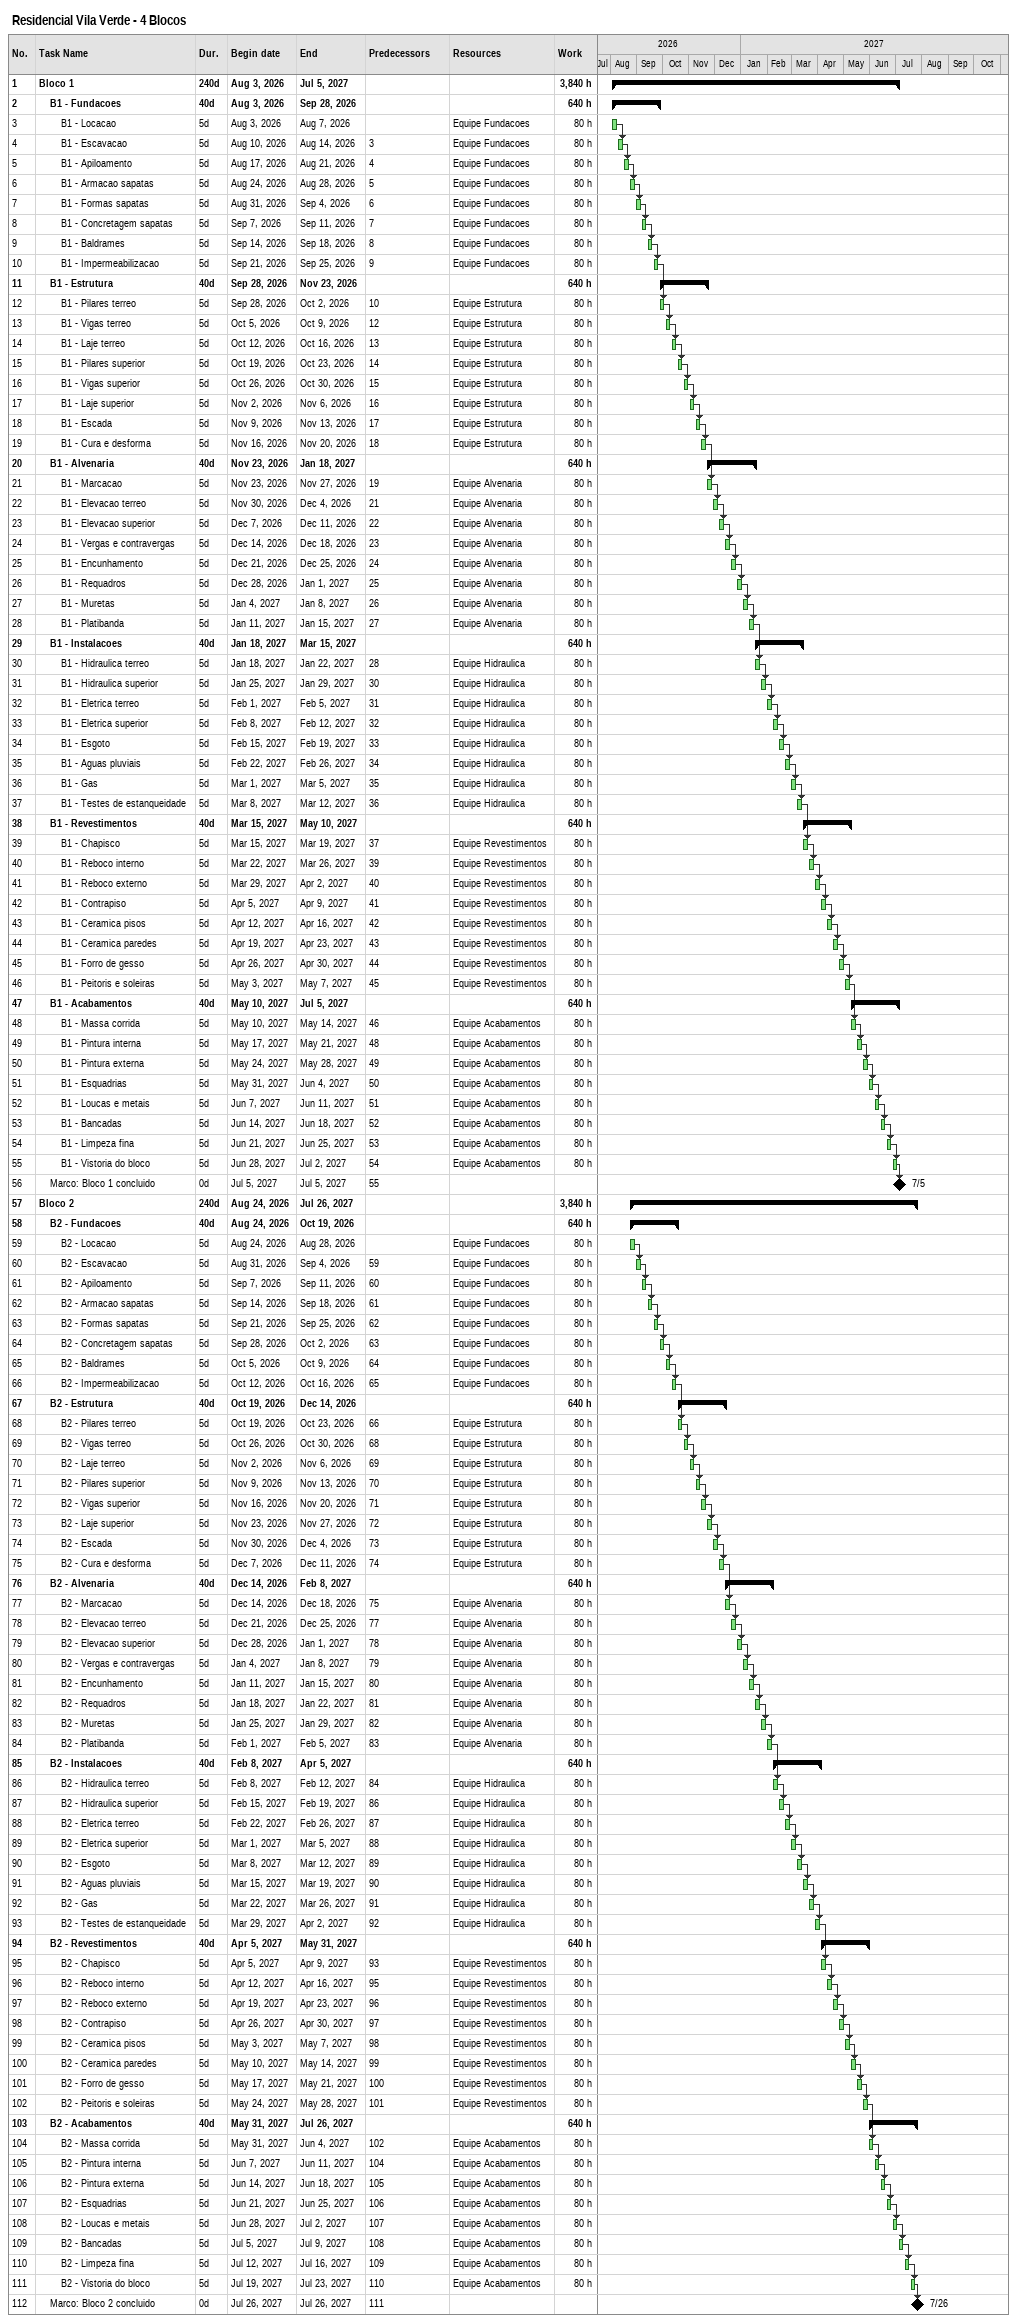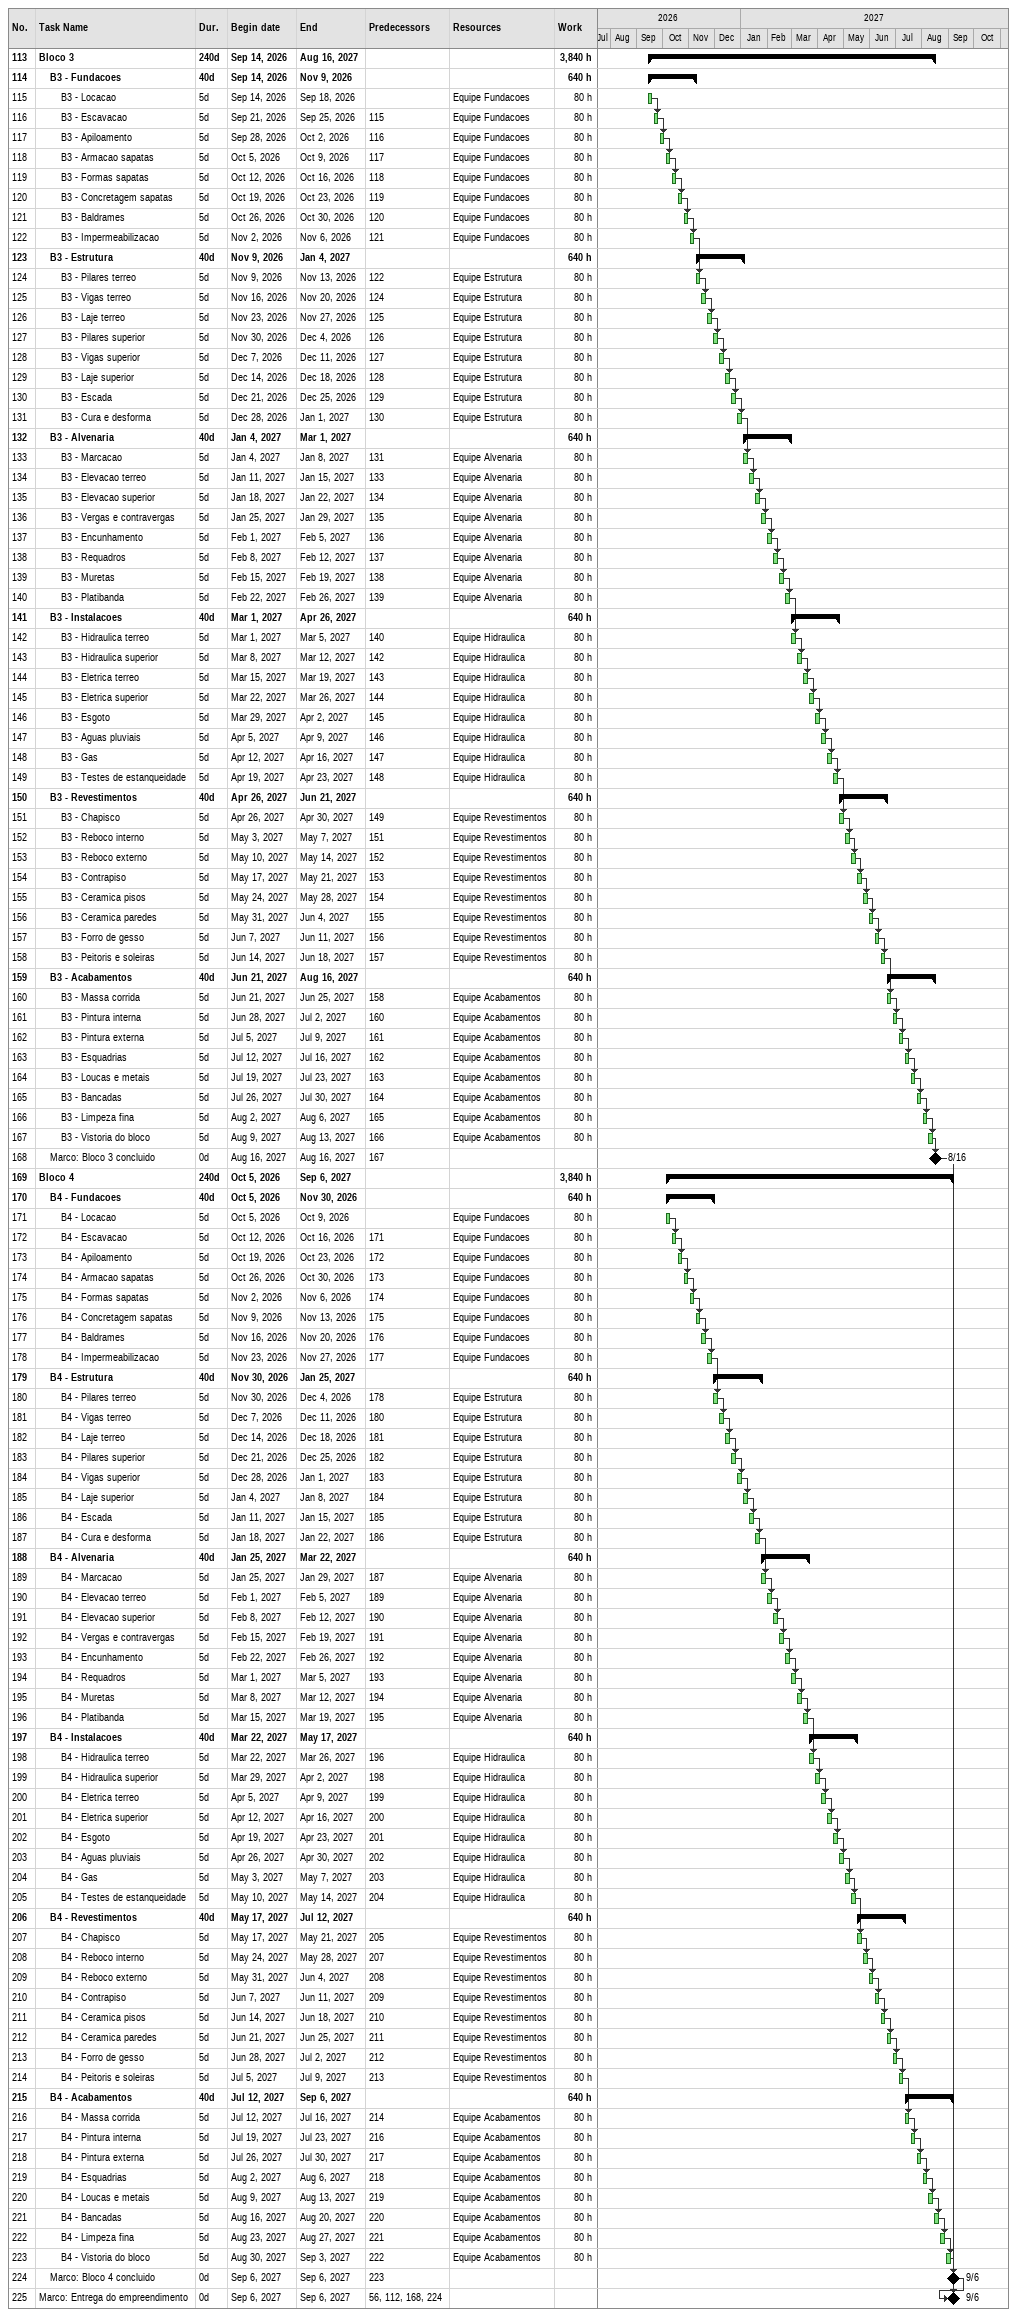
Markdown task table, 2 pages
Residencial Vila Verde - 4 Blocos

| ID | Level | Task | Duration | Start | Finish | Predecessors | Resources | Work (h) |
|---|---|---|---|---|---|---|---|---|
| 1 | 1 | **Bloco 1** | 240d | 2026-08-03 | 2027-07-05 |  |  | 3840 |
| 2 | 2 | **B1 - Fundacoes** | 40d | 2026-08-03 | 2026-09-28 |  |  | 640 |
| 3 | 3 | B1 - Locacao | 5d | 2026-08-03 | 2026-08-07 |  | Equipe Fundacoes | 80 |
| 4 | 3 | B1 - Escavacao | 5d | 2026-08-10 | 2026-08-14 | 3 | Equipe Fundacoes | 80 |
| 5 | 3 | B1 - Apiloamento | 5d | 2026-08-17 | 2026-08-21 | 4 | Equipe Fundacoes | 80 |
| 6 | 3 | B1 - Armacao sapatas | 5d | 2026-08-24 | 2026-08-28 | 5 | Equipe Fundacoes | 80 |
| 7 | 3 | B1 - Formas sapatas | 5d | 2026-08-31 | 2026-09-04 | 6 | Equipe Fundacoes | 80 |
| 8 | 3 | B1 - Concretagem sapatas | 5d | 2026-09-07 | 2026-09-11 | 7 | Equipe Fundacoes | 80 |
| 9 | 3 | B1 - Baldrames | 5d | 2026-09-14 | 2026-09-18 | 8 | Equipe Fundacoes | 80 |
| 10 | 3 | B1 - Impermeabilizacao | 5d | 2026-09-21 | 2026-09-25 | 9 | Equipe Fundacoes | 80 |
| 11 | 2 | **B1 - Estrutura** | 40d | 2026-09-28 | 2026-11-23 |  |  | 640 |
| 12 | 3 | B1 - Pilares terreo | 5d | 2026-09-28 | 2026-10-02 | 10 | Equipe Estrutura | 80 |
| 13 | 3 | B1 - Vigas terreo | 5d | 2026-10-05 | 2026-10-09 | 12 | Equipe Estrutura | 80 |
| 14 | 3 | B1 - Laje terreo | 5d | 2026-10-12 | 2026-10-16 | 13 | Equipe Estrutura | 80 |
| 15 | 3 | B1 - Pilares superior | 5d | 2026-10-19 | 2026-10-23 | 14 | Equipe Estrutura | 80 |
| 16 | 3 | B1 - Vigas superior | 5d | 2026-10-26 | 2026-10-30 | 15 | Equipe Estrutura | 80 |
| 17 | 3 | B1 - Laje superior | 5d | 2026-11-02 | 2026-11-06 | 16 | Equipe Estrutura | 80 |
| 18 | 3 | B1 - Escada | 5d | 2026-11-09 | 2026-11-13 | 17 | Equipe Estrutura | 80 |
| 19 | 3 | B1 - Cura e desforma | 5d | 2026-11-16 | 2026-11-20 | 18 | Equipe Estrutura | 80 |
| 20 | 2 | **B1 - Alvenaria** | 40d | 2026-11-23 | 2027-01-18 |  |  | 640 |
| 21 | 3 | B1 - Marcacao | 5d | 2026-11-23 | 2026-11-27 | 19 | Equipe Alvenaria | 80 |
| 22 | 3 | B1 - Elevacao terreo | 5d | 2026-11-30 | 2026-12-04 | 21 | Equipe Alvenaria | 80 |
| 23 | 3 | B1 - Elevacao superior | 5d | 2026-12-07 | 2026-12-11 | 22 | Equipe Alvenaria | 80 |
| 24 | 3 | B1 - Vergas e contravergas | 5d | 2026-12-14 | 2026-12-18 | 23 | Equipe Alvenaria | 80 |
| 25 | 3 | B1 - Encunhamento | 5d | 2026-12-21 | 2026-12-25 | 24 | Equipe Alvenaria | 80 |
| 26 | 3 | B1 - Requadros | 5d | 2026-12-28 | 2027-01-01 | 25 | Equipe Alvenaria | 80 |
| 27 | 3 | B1 - Muretas | 5d | 2027-01-04 | 2027-01-08 | 26 | Equipe Alvenaria | 80 |
| 28 | 3 | B1 - Platibanda | 5d | 2027-01-11 | 2027-01-15 | 27 | Equipe Alvenaria | 80 |
| 29 | 2 | **B1 - Instalacoes** | 40d | 2027-01-18 | 2027-03-15 |  |  | 640 |
| 30 | 3 | B1 - Hidraulica terreo | 5d | 2027-01-18 | 2027-01-22 | 28 | Equipe Hidraulica | 80 |
| 31 | 3 | B1 - Hidraulica superior | 5d | 2027-01-25 | 2027-01-29 | 30 | Equipe Hidraulica | 80 |
| 32 | 3 | B1 - Eletrica terreo | 5d | 2027-02-01 | 2027-02-05 | 31 | Equipe Hidraulica | 80 |
| 33 | 3 | B1 - Eletrica superior | 5d | 2027-02-08 | 2027-02-12 | 32 | Equipe Hidraulica | 80 |
| 34 | 3 | B1 - Esgoto | 5d | 2027-02-15 | 2027-02-19 | 33 | Equipe Hidraulica | 80 |
| 35 | 3 | B1 - Aguas pluviais | 5d | 2027-02-22 | 2027-02-26 | 34 | Equipe Hidraulica | 80 |
| 36 | 3 | B1 - Gas | 5d | 2027-03-01 | 2027-03-05 | 35 | Equipe Hidraulica | 80 |
| 37 | 3 | B1 - Testes de estanqueidade | 5d | 2027-03-08 | 2027-03-12 | 36 | Equipe Hidraulica | 80 |
| 38 | 2 | **B1 - Revestimentos** | 40d | 2027-03-15 | 2027-05-10 |  |  | 640 |
| 39 | 3 | B1 - Chapisco | 5d | 2027-03-15 | 2027-03-19 | 37 | Equipe Revestimentos | 80 |
| 40 | 3 | B1 - Reboco interno | 5d | 2027-03-22 | 2027-03-26 | 39 | Equipe Revestimentos | 80 |
| 41 | 3 | B1 - Reboco externo | 5d | 2027-03-29 | 2027-04-02 | 40 | Equipe Revestimentos | 80 |
| 42 | 3 | B1 - Contrapiso | 5d | 2027-04-05 | 2027-04-09 | 41 | Equipe Revestimentos | 80 |
| 43 | 3 | B1 - Ceramica pisos | 5d | 2027-04-12 | 2027-04-16 | 42 | Equipe Revestimentos | 80 |
| 44 | 3 | B1 - Ceramica paredes | 5d | 2027-04-19 | 2027-04-23 | 43 | Equipe Revestimentos | 80 |
| 45 | 3 | B1 - Forro de gesso | 5d | 2027-04-26 | 2027-04-30 | 44 | Equipe Revestimentos | 80 |
| 46 | 3 | B1 - Peitoris e soleiras | 5d | 2027-05-03 | 2027-05-07 | 45 | Equipe Revestimentos | 80 |
| 47 | 2 | **B1 - Acabamentos** | 40d | 2027-05-10 | 2027-07-05 |  |  | 640 |
| 48 | 3 | B1 - Massa corrida | 5d | 2027-05-10 | 2027-05-14 | 46 | Equipe Acabamentos | 80 |
| 49 | 3 | B1 - Pintura interna | 5d | 2027-05-17 | 2027-05-21 | 48 | Equipe Acabamentos | 80 |
| 50 | 3 | B1 - Pintura externa | 5d | 2027-05-24 | 2027-05-28 | 49 | Equipe Acabamentos | 80 |
| 51 | 3 | B1 - Esquadrias | 5d | 2027-05-31 | 2027-06-04 | 50 | Equipe Acabamentos | 80 |
| 52 | 3 | B1 - Loucas e metais | 5d | 2027-06-07 | 2027-06-11 | 51 | Equipe Acabamentos | 80 |
| 53 | 3 | B1 - Bancadas | 5d | 2027-06-14 | 2027-06-18 | 52 | Equipe Acabamentos | 80 |
| 54 | 3 | B1 - Limpeza fina | 5d | 2027-06-21 | 2027-06-25 | 53 | Equipe Acabamentos | 80 |
| 55 | 3 | B1 - Vistoria do bloco | 5d | 2027-06-28 | 2027-07-02 | 54 | Equipe Acabamentos | 80 |
| 56 | 2 | Marco: Bloco 1 concluido | 0d | 2027-07-05 | 2027-07-05 | 55 |  |  |
| 57 | 1 | **Bloco 2** | 240d | 2026-08-24 | 2027-07-26 |  |  | 3840 |
| 58 | 2 | **B2 - Fundacoes** | 40d | 2026-08-24 | 2026-10-19 |  |  | 640 |
| 59 | 3 | B2 - Locacao | 5d | 2026-08-24 | 2026-08-28 |  | Equipe Fundacoes | 80 |
| 60 | 3 | B2 - Escavacao | 5d | 2026-08-31 | 2026-09-04 | 59 | Equipe Fundacoes | 80 |
| 61 | 3 | B2 - Apiloamento | 5d | 2026-09-07 | 2026-09-11 | 60 | Equipe Fundacoes | 80 |
| 62 | 3 | B2 - Armacao sapatas | 5d | 2026-09-14 | 2026-09-18 | 61 | Equipe Fundacoes | 80 |
| 63 | 3 | B2 - Formas sapatas | 5d | 2026-09-21 | 2026-09-25 | 62 | Equipe Fundacoes | 80 |
| 64 | 3 | B2 - Concretagem sapatas | 5d | 2026-09-28 | 2026-10-02 | 63 | Equipe Fundacoes | 80 |
| 65 | 3 | B2 - Baldrames | 5d | 2026-10-05 | 2026-10-09 | 64 | Equipe Fundacoes | 80 |
| 66 | 3 | B2 - Impermeabilizacao | 5d | 2026-10-12 | 2026-10-16 | 65 | Equipe Fundacoes | 80 |
| 67 | 2 | **B2 - Estrutura** | 40d | 2026-10-19 | 2026-12-14 |  |  | 640 |
| 68 | 3 | B2 - Pilares terreo | 5d | 2026-10-19 | 2026-10-23 | 66 | Equipe Estrutura | 80 |
| 69 | 3 | B2 - Vigas terreo | 5d | 2026-10-26 | 2026-10-30 | 68 | Equipe Estrutura | 80 |
| 70 | 3 | B2 - Laje terreo | 5d | 2026-11-02 | 2026-11-06 | 69 | Equipe Estrutura | 80 |
| 71 | 3 | B2 - Pilares superior | 5d | 2026-11-09 | 2026-11-13 | 70 | Equipe Estrutura | 80 |
| 72 | 3 | B2 - Vigas superior | 5d | 2026-11-16 | 2026-11-20 | 71 | Equipe Estrutura | 80 |
| 73 | 3 | B2 - Laje superior | 5d | 2026-11-23 | 2026-11-27 | 72 | Equipe Estrutura | 80 |
| 74 | 3 | B2 - Escada | 5d | 2026-11-30 | 2026-12-04 | 73 | Equipe Estrutura | 80 |
| 75 | 3 | B2 - Cura e desforma | 5d | 2026-12-07 | 2026-12-11 | 74 | Equipe Estrutura | 80 |
| 76 | 2 | **B2 - Alvenaria** | 40d | 2026-12-14 | 2027-02-08 |  |  | 640 |
| 77 | 3 | B2 - Marcacao | 5d | 2026-12-14 | 2026-12-18 | 75 | Equipe Alvenaria | 80 |
| 78 | 3 | B2 - Elevacao terreo | 5d | 2026-12-21 | 2026-12-25 | 77 | Equipe Alvenaria | 80 |
| 79 | 3 | B2 - Elevacao superior | 5d | 2026-12-28 | 2027-01-01 | 78 | Equipe Alvenaria | 80 |
| 80 | 3 | B2 - Vergas e contravergas | 5d | 2027-01-04 | 2027-01-08 | 79 | Equipe Alvenaria | 80 |
| 81 | 3 | B2 - Encunhamento | 5d | 2027-01-11 | 2027-01-15 | 80 | Equipe Alvenaria | 80 |
| 82 | 3 | B2 - Requadros | 5d | 2027-01-18 | 2027-01-22 | 81 | Equipe Alvenaria | 80 |
| 83 | 3 | B2 - Muretas | 5d | 2027-01-25 | 2027-01-29 | 82 | Equipe Alvenaria | 80 |
| 84 | 3 | B2 - Platibanda | 5d | 2027-02-01 | 2027-02-05 | 83 | Equipe Alvenaria | 80 |
| 85 | 2 | **B2 - Instalacoes** | 40d | 2027-02-08 | 2027-04-05 |  |  | 640 |
| 86 | 3 | B2 - Hidraulica terreo | 5d | 2027-02-08 | 2027-02-12 | 84 | Equipe Hidraulica | 80 |
| 87 | 3 | B2 - Hidraulica superior | 5d | 2027-02-15 | 2027-02-19 | 86 | Equipe Hidraulica | 80 |
| 88 | 3 | B2 - Eletrica terreo | 5d | 2027-02-22 | 2027-02-26 | 87 | Equipe Hidraulica | 80 |
| 89 | 3 | B2 - Eletrica superior | 5d | 2027-03-01 | 2027-03-05 | 88 | Equipe Hidraulica | 80 |
| 90 | 3 | B2 - Esgoto | 5d | 2027-03-08 | 2027-03-12 | 89 | Equipe Hidraulica | 80 |
| 91 | 3 | B2 - Aguas pluviais | 5d | 2027-03-15 | 2027-03-19 | 90 | Equipe Hidraulica | 80 |
| 92 | 3 | B2 - Gas | 5d | 2027-03-22 | 2027-03-26 | 91 | Equipe Hidraulica | 80 |
| 93 | 3 | B2 - Testes de estanqueidade | 5d | 2027-03-29 | 2027-04-02 | 92 | Equipe Hidraulica | 80 |
| 94 | 2 | **B2 - Revestimentos** | 40d | 2027-04-05 | 2027-05-31 |  |  | 640 |
| 95 | 3 | B2 - Chapisco | 5d | 2027-04-05 | 2027-04-09 | 93 | Equipe Revestimentos | 80 |
| 96 | 3 | B2 - Reboco interno | 5d | 2027-04-12 | 2027-04-16 | 95 | Equipe Revestimentos | 80 |
| 97 | 3 | B2 - Reboco externo | 5d | 2027-04-19 | 2027-04-23 | 96 | Equipe Revestimentos | 80 |
| 98 | 3 | B2 - Contrapiso | 5d | 2027-04-26 | 2027-04-30 | 97 | Equipe Revestimentos | 80 |
| 99 | 3 | B2 - Ceramica pisos | 5d | 2027-05-03 | 2027-05-07 | 98 | Equipe Revestimentos | 80 |
| 100 | 3 | B2 - Ceramica paredes | 5d | 2027-05-10 | 2027-05-14 | 99 | Equipe Revestimentos | 80 |
| 101 | 3 | B2 - Forro de gesso | 5d | 2027-05-17 | 2027-05-21 | 100 | Equipe Revestimentos | 80 |
| 102 | 3 | B2 - Peitoris e soleiras | 5d | 2027-05-24 | 2027-05-28 | 101 | Equipe Revestimentos | 80 |
| 103 | 2 | **B2 - Acabamentos** | 40d | 2027-05-31 | 2027-07-26 |  |  | 640 |
| 104 | 3 | B2 - Massa corrida | 5d | 2027-05-31 | 2027-06-04 | 102 | Equipe Acabamentos | 80 |
| 105 | 3 | B2 - Pintura interna | 5d | 2027-06-07 | 2027-06-11 | 104 | Equipe Acabamentos | 80 |
| 106 | 3 | B2 - Pintura externa | 5d | 2027-06-14 | 2027-06-18 | 105 | Equipe Acabamentos | 80 |
| 107 | 3 | B2 - Esquadrias | 5d | 2027-06-21 | 2027-06-25 | 106 | Equipe Acabamentos | 80 |
| 108 | 3 | B2 - Loucas e metais | 5d | 2027-06-28 | 2027-07-02 | 107 | Equipe Acabamentos | 80 |
| 109 | 3 | B2 - Bancadas | 5d | 2027-07-05 | 2027-07-09 | 108 | Equipe Acabamentos | 80 |
| 110 | 3 | B2 - Limpeza fina | 5d | 2027-07-12 | 2027-07-16 | 109 | Equipe Acabamentos | 80 |
| 111 | 3 | B2 - Vistoria do bloco | 5d | 2027-07-19 | 2027-07-23 | 110 | Equipe Acabamentos | 80 |
| 112 | 2 | Marco: Bloco 2 concluido | 0d | 2027-07-26 | 2027-07-26 | 111 |  |  |
| 113 | 1 | **Bloco 3** | 240d | 2026-09-14 | 2027-08-16 |  |  | 3840 |
| 114 | 2 | **B3 - Fundacoes** | 40d | 2026-09-14 | 2026-11-09 |  |  | 640 |
| 115 | 3 | B3 - Locacao | 5d | 2026-09-14 | 2026-09-18 |  | Equipe Fundacoes | 80 |
| 116 | 3 | B3 - Escavacao | 5d | 2026-09-21 | 2026-09-25 | 115 | Equipe Fundacoes | 80 |
| 117 | 3 | B3 - Apiloamento | 5d | 2026-09-28 | 2026-10-02 | 116 | Equipe Fundacoes | 80 |
| 118 | 3 | B3 - Armacao sapatas | 5d | 2026-10-05 | 2026-10-09 | 117 | Equipe Fundacoes | 80 |
| 119 | 3 | B3 - Formas sapatas | 5d | 2026-10-12 | 2026-10-16 | 118 | Equipe Fundacoes | 80 |
| 120 | 3 | B3 - Concretagem sapatas | 5d | 2026-10-19 | 2026-10-23 | 119 | Equipe Fundacoes | 80 |
| 121 | 3 | B3 - Baldrames | 5d | 2026-10-26 | 2026-10-30 | 120 | Equipe Fundacoes | 80 |
| 122 | 3 | B3 - Impermeabilizacao | 5d | 2026-11-02 | 2026-11-06 | 121 | Equipe Fundacoes | 80 |
| 123 | 2 | **B3 - Estrutura** | 40d | 2026-11-09 | 2027-01-04 |  |  | 640 |
| 124 | 3 | B3 - Pilares terreo | 5d | 2026-11-09 | 2026-11-13 | 122 | Equipe Estrutura | 80 |
| 125 | 3 | B3 - Vigas terreo | 5d | 2026-11-16 | 2026-11-20 | 124 | Equipe Estrutura | 80 |
| 126 | 3 | B3 - Laje terreo | 5d | 2026-11-23 | 2026-11-27 | 125 | Equipe Estrutura | 80 |
| 127 | 3 | B3 - Pilares superior | 5d | 2026-11-30 | 2026-12-04 | 126 | Equipe Estrutura | 80 |
| 128 | 3 | B3 - Vigas superior | 5d | 2026-12-07 | 2026-12-11 | 127 | Equipe Estrutura | 80 |
| 129 | 3 | B3 - Laje superior | 5d | 2026-12-14 | 2026-12-18 | 128 | Equipe Estrutura | 80 |
| 130 | 3 | B3 - Escada | 5d | 2026-12-21 | 2026-12-25 | 129 | Equipe Estrutura | 80 |
| 131 | 3 | B3 - Cura e desforma | 5d | 2026-12-28 | 2027-01-01 | 130 | Equipe Estrutura | 80 |
| 132 | 2 | **B3 - Alvenaria** | 40d | 2027-01-04 | 2027-03-01 |  |  | 640 |
| 133 | 3 | B3 - Marcacao | 5d | 2027-01-04 | 2027-01-08 | 131 | Equipe Alvenaria | 80 |
| 134 | 3 | B3 - Elevacao terreo | 5d | 2027-01-11 | 2027-01-15 | 133 | Equipe Alvenaria | 80 |
| 135 | 3 | B3 - Elevacao superior | 5d | 2027-01-18 | 2027-01-22 | 134 | Equipe Alvenaria | 80 |
| 136 | 3 | B3 - Vergas e contravergas | 5d | 2027-01-25 | 2027-01-29 | 135 | Equipe Alvenaria | 80 |
| 137 | 3 | B3 - Encunhamento | 5d | 2027-02-01 | 2027-02-05 | 136 | Equipe Alvenaria | 80 |
| 138 | 3 | B3 - Requadros | 5d | 2027-02-08 | 2027-02-12 | 137 | Equipe Alvenaria | 80 |
| 139 | 3 | B3 - Muretas | 5d | 2027-02-15 | 2027-02-19 | 138 | Equipe Alvenaria | 80 |
| 140 | 3 | B3 - Platibanda | 5d | 2027-02-22 | 2027-02-26 | 139 | Equipe Alvenaria | 80 |
| 141 | 2 | **B3 - Instalacoes** | 40d | 2027-03-01 | 2027-04-26 |  |  | 640 |
| 142 | 3 | B3 - Hidraulica terreo | 5d | 2027-03-01 | 2027-03-05 | 140 | Equipe Hidraulica | 80 |
| 143 | 3 | B3 - Hidraulica superior | 5d | 2027-03-08 | 2027-03-12 | 142 | Equipe Hidraulica | 80 |
| 144 | 3 | B3 - Eletrica terreo | 5d | 2027-03-15 | 2027-03-19 | 143 | Equipe Hidraulica | 80 |
| 145 | 3 | B3 - Eletrica superior | 5d | 2027-03-22 | 2027-03-26 | 144 | Equipe Hidraulica | 80 |
| 146 | 3 | B3 - Esgoto | 5d | 2027-03-29 | 2027-04-02 | 145 | Equipe Hidraulica | 80 |
| 147 | 3 | B3 - Aguas pluviais | 5d | 2027-04-05 | 2027-04-09 | 146 | Equipe Hidraulica | 80 |
| 148 | 3 | B3 - Gas | 5d | 2027-04-12 | 2027-04-16 | 147 | Equipe Hidraulica | 80 |
| 149 | 3 | B3 - Testes de estanqueidade | 5d | 2027-04-19 | 2027-04-23 | 148 | Equipe Hidraulica | 80 |
| 150 | 2 | **B3 - Revestimentos** | 40d | 2027-04-26 | 2027-06-21 |  |  | 640 |
| 151 | 3 | B3 - Chapisco | 5d | 2027-04-26 | 2027-04-30 | 149 | Equipe Revestimentos | 80 |
| 152 | 3 | B3 - Reboco interno | 5d | 2027-05-03 | 2027-05-07 | 151 | Equipe Revestimentos | 80 |
| 153 | 3 | B3 - Reboco externo | 5d | 2027-05-10 | 2027-05-14 | 152 | Equipe Revestimentos | 80 |
| 154 | 3 | B3 - Contrapiso | 5d | 2027-05-17 | 2027-05-21 | 153 | Equipe Revestimentos | 80 |
| 155 | 3 | B3 - Ceramica pisos | 5d | 2027-05-24 | 2027-05-28 | 154 | Equipe Revestimentos | 80 |
| 156 | 3 | B3 - Ceramica paredes | 5d | 2027-05-31 | 2027-06-04 | 155 | Equipe Revestimentos | 80 |
| 157 | 3 | B3 - Forro de gesso | 5d | 2027-06-07 | 2027-06-11 | 156 | Equipe Revestimentos | 80 |
| 158 | 3 | B3 - Peitoris e soleiras | 5d | 2027-06-14 | 2027-06-18 | 157 | Equipe Revestimentos | 80 |
| 159 | 2 | **B3 - Acabamentos** | 40d | 2027-06-21 | 2027-08-16 |  |  | 640 |
| 160 | 3 | B3 - Massa corrida | 5d | 2027-06-21 | 2027-06-25 | 158 | Equipe Acabamentos | 80 |
| 161 | 3 | B3 - Pintura interna | 5d | 2027-06-28 | 2027-07-02 | 160 | Equipe Acabamentos | 80 |
| 162 | 3 | B3 - Pintura externa | 5d | 2027-07-05 | 2027-07-09 | 161 | Equipe Acabamentos | 80 |
| 163 | 3 | B3 - Esquadrias | 5d | 2027-07-12 | 2027-07-16 | 162 | Equipe Acabamentos | 80 |
| 164 | 3 | B3 - Loucas e metais | 5d | 2027-07-19 | 2027-07-23 | 163 | Equipe Acabamentos | 80 |
| 165 | 3 | B3 - Bancadas | 5d | 2027-07-26 | 2027-07-30 | 164 | Equipe Acabamentos | 80 |
| 166 | 3 | B3 - Limpeza fina | 5d | 2027-08-02 | 2027-08-06 | 165 | Equipe Acabamentos | 80 |
| 167 | 3 | B3 - Vistoria do bloco | 5d | 2027-08-09 | 2027-08-13 | 166 | Equipe Acabamentos | 80 |
| 168 | 2 | Marco: Bloco 3 concluido | 0d | 2027-08-16 | 2027-08-16 | 167 |  |  |
| 169 | 1 | **Bloco 4** | 240d | 2026-10-05 | 2027-09-06 |  |  | 3840 |
| 170 | 2 | **B4 - Fundacoes** | 40d | 2026-10-05 | 2026-11-30 |  |  | 640 |
| 171 | 3 | B4 - Locacao | 5d | 2026-10-05 | 2026-10-09 |  | Equipe Fundacoes | 80 |
| 172 | 3 | B4 - Escavacao | 5d | 2026-10-12 | 2026-10-16 | 171 | Equipe Fundacoes | 80 |
| 173 | 3 | B4 - Apiloamento | 5d | 2026-10-19 | 2026-10-23 | 172 | Equipe Fundacoes | 80 |
| 174 | 3 | B4 - Armacao sapatas | 5d | 2026-10-26 | 2026-10-30 | 173 | Equipe Fundacoes | 80 |
| 175 | 3 | B4 - Formas sapatas | 5d | 2026-11-02 | 2026-11-06 | 174 | Equipe Fundacoes | 80 |
| 176 | 3 | B4 - Concretagem sapatas | 5d | 2026-11-09 | 2026-11-13 | 175 | Equipe Fundacoes | 80 |
| 177 | 3 | B4 - Baldrames | 5d | 2026-11-16 | 2026-11-20 | 176 | Equipe Fundacoes | 80 |
| 178 | 3 | B4 - Impermeabilizacao | 5d | 2026-11-23 | 2026-11-27 | 177 | Equipe Fundacoes | 80 |
| 179 | 2 | **B4 - Estrutura** | 40d | 2026-11-30 | 2027-01-25 |  |  | 640 |
| 180 | 3 | B4 - Pilares terreo | 5d | 2026-11-30 | 2026-12-04 | 178 | Equipe Estrutura | 80 |
| 181 | 3 | B4 - Vigas terreo | 5d | 2026-12-07 | 2026-12-11 | 180 | Equipe Estrutura | 80 |
| 182 | 3 | B4 - Laje terreo | 5d | 2026-12-14 | 2026-12-18 | 181 | Equipe Estrutura | 80 |
| 183 | 3 | B4 - Pilares superior | 5d | 2026-12-21 | 2026-12-25 | 182 | Equipe Estrutura | 80 |
| 184 | 3 | B4 - Vigas superior | 5d | 2026-12-28 | 2027-01-01 | 183 | Equipe Estrutura | 80 |
| 185 | 3 | B4 - Laje superior | 5d | 2027-01-04 | 2027-01-08 | 184 | Equipe Estrutura | 80 |
| 186 | 3 | B4 - Escada | 5d | 2027-01-11 | 2027-01-15 | 185 | Equipe Estrutura | 80 |
| 187 | 3 | B4 - Cura e desforma | 5d | 2027-01-18 | 2027-01-22 | 186 | Equipe Estrutura | 80 |
| 188 | 2 | **B4 - Alvenaria** | 40d | 2027-01-25 | 2027-03-22 |  |  | 640 |
| 189 | 3 | B4 - Marcacao | 5d | 2027-01-25 | 2027-01-29 | 187 | Equipe Alvenaria | 80 |
| 190 | 3 | B4 - Elevacao terreo | 5d | 2027-02-01 | 2027-02-05 | 189 | Equipe Alvenaria | 80 |
| 191 | 3 | B4 - Elevacao superior | 5d | 2027-02-08 | 2027-02-12 | 190 | Equipe Alvenaria | 80 |
| 192 | 3 | B4 - Vergas e contravergas | 5d | 2027-02-15 | 2027-02-19 | 191 | Equipe Alvenaria | 80 |
| 193 | 3 | B4 - Encunhamento | 5d | 2027-02-22 | 2027-02-26 | 192 | Equipe Alvenaria | 80 |
| 194 | 3 | B4 - Requadros | 5d | 2027-03-01 | 2027-03-05 | 193 | Equipe Alvenaria | 80 |
| 195 | 3 | B4 - Muretas | 5d | 2027-03-08 | 2027-03-12 | 194 | Equipe Alvenaria | 80 |
| 196 | 3 | B4 - Platibanda | 5d | 2027-03-15 | 2027-03-19 | 195 | Equipe Alvenaria | 80 |
| 197 | 2 | **B4 - Instalacoes** | 40d | 2027-03-22 | 2027-05-17 |  |  | 640 |
| 198 | 3 | B4 - Hidraulica terreo | 5d | 2027-03-22 | 2027-03-26 | 196 | Equipe Hidraulica | 80 |
| 199 | 3 | B4 - Hidraulica superior | 5d | 2027-03-29 | 2027-04-02 | 198 | Equipe Hidraulica | 80 |
| 200 | 3 | B4 - Eletrica terreo | 5d | 2027-04-05 | 2027-04-09 | 199 | Equipe Hidraulica | 80 |
| 201 | 3 | B4 - Eletrica superior | 5d | 2027-04-12 | 2027-04-16 | 200 | Equipe Hidraulica | 80 |
| 202 | 3 | B4 - Esgoto | 5d | 2027-04-19 | 2027-04-23 | 201 | Equipe Hidraulica | 80 |
| 203 | 3 | B4 - Aguas pluviais | 5d | 2027-04-26 | 2027-04-30 | 202 | Equipe Hidraulica | 80 |
| 204 | 3 | B4 - Gas | 5d | 2027-05-03 | 2027-05-07 | 203 | Equipe Hidraulica | 80 |
| 205 | 3 | B4 - Testes de estanqueidade | 5d | 2027-05-10 | 2027-05-14 | 204 | Equipe Hidraulica | 80 |
| 206 | 2 | **B4 - Revestimentos** | 40d | 2027-05-17 | 2027-07-12 |  |  | 640 |
| 207 | 3 | B4 - Chapisco | 5d | 2027-05-17 | 2027-05-21 | 205 | Equipe Revestimentos | 80 |
| 208 | 3 | B4 - Reboco interno | 5d | 2027-05-24 | 2027-05-28 | 207 | Equipe Revestimentos | 80 |
| 209 | 3 | B4 - Reboco externo | 5d | 2027-05-31 | 2027-06-04 | 208 | Equipe Revestimentos | 80 |
| 210 | 3 | B4 - Contrapiso | 5d | 2027-06-07 | 2027-06-11 | 209 | Equipe Revestimentos | 80 |
| 211 | 3 | B4 - Ceramica pisos | 5d | 2027-06-14 | 2027-06-18 | 210 | Equipe Revestimentos | 80 |
| 212 | 3 | B4 - Ceramica paredes | 5d | 2027-06-21 | 2027-06-25 | 211 | Equipe Revestimentos | 80 |
| 213 | 3 | B4 - Forro de gesso | 5d | 2027-06-28 | 2027-07-02 | 212 | Equipe Revestimentos | 80 |
| 214 | 3 | B4 - Peitoris e soleiras | 5d | 2027-07-05 | 2027-07-09 | 213 | Equipe Revestimentos | 80 |
| 215 | 2 | **B4 - Acabamentos** | 40d | 2027-07-12 | 2027-09-06 |  |  | 640 |
| 216 | 3 | B4 - Massa corrida | 5d | 2027-07-12 | 2027-07-16 | 214 | Equipe Acabamentos | 80 |
| 217 | 3 | B4 - Pintura interna | 5d | 2027-07-19 | 2027-07-23 | 216 | Equipe Acabamentos | 80 |
| 218 | 3 | B4 - Pintura externa | 5d | 2027-07-26 | 2027-07-30 | 217 | Equipe Acabamentos | 80 |
| 219 | 3 | B4 - Esquadrias | 5d | 2027-08-02 | 2027-08-06 | 218 | Equipe Acabamentos | 80 |
| 220 | 3 | B4 - Loucas e metais | 5d | 2027-08-09 | 2027-08-13 | 219 | Equipe Acabamentos | 80 |
| 221 | 3 | B4 - Bancadas | 5d | 2027-08-16 | 2027-08-20 | 220 | Equipe Acabamentos | 80 |
| 222 | 3 | B4 - Limpeza fina | 5d | 2027-08-23 | 2027-08-27 | 221 | Equipe Acabamentos | 80 |
| 223 | 3 | B4 - Vistoria do bloco | 5d | 2027-08-30 | 2027-09-03 | 222 | Equipe Acabamentos | 80 |
| 224 | 2 | Marco: Bloco 4 concluido | 0d | 2027-09-06 | 2027-09-06 | 223 |  |  |
| 225 | 1 | Marco: Entrega do empreendimento | 0d | 2027-09-06 | 2027-09-06 | 56, 112, 168, 224 |  |  |
